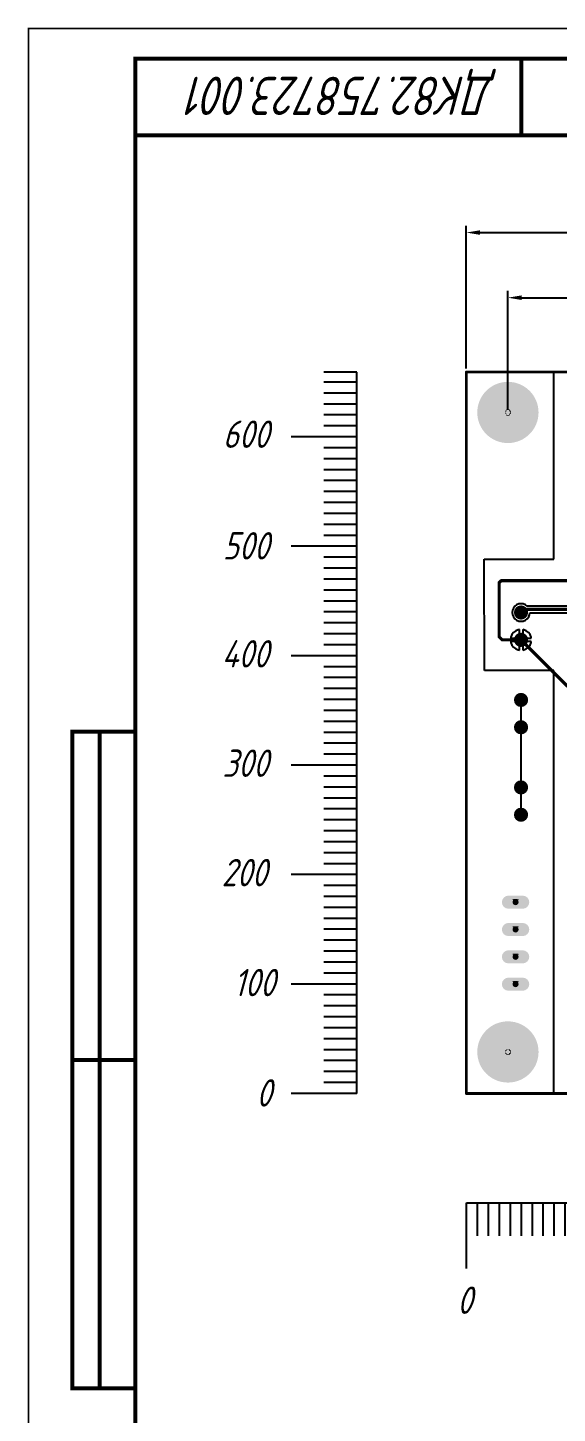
# Paper-space layout 'Лист1' of a CAD drawing. Header units: millimetres. Extents: x 0 to 594, y 0 to 420.
# Drawn here: x 0 to 96.7, y 167.1 to 420.3 of the extents above; entities that cross this region are included whole.
import ezdxf

# ---------------------------------------------------------------- set-up
doc = ezdxf.new("R2010")
doc.units = ezdxf.units.MM
for name, color, linetype in [('DrillDrawing', 1, 'Continuous'), ('Mechanical1', 6, 'Continuous'), ('PadHoleLayer', 156, 'Continuous'), ('TopLayer', 1, 'Continuous')]:
    doc.layers.add(name, color=color, linetype=linetype)
doc.layers.add('Sheet', color=7, linetype='Continuous', lineweight=50)
doc.styles.get("Standard").update_dxf_attribs({"font": 'arial.ttf'})
doc.dimstyles.new('ISO-25', dxfattribs={"dimtxt": 2.5, "dimasz": 2.5, "dimexe": 1.25, "dimexo": 0.625, "dimtad": 1, "dimtxsty": 'Standard', "dimcen": 2.5, "dimadec": 0, "dimazin": 0, "dimtfac": 1, "dimtmove": 0, "dimatfit": 3, "dimfxl": 1, "dimarcsym": 0})

# ---------------------------------------------------------------- blocks, each defined once
blk = doc.blocks.new('*U182')
blk.add_line((0, 0), (0, -6))
blk = doc.blocks.new('*U183')
at = {"color": 0, "linetype": 'ByBlock', "lineweight": -2, "transparency": 16777216}
for p in [(80.09, 205.52), (82.09, 205.52), (84.09, 205.52), (86.09, 205.52), (88.09, 205.52), (90.09, 205.52), (92.09, 205.52), (94.09, 205.52), (96.09, 205.52), (98.09, 205.52), (100.09, 205.52), (102.09, 205.52), (104.09, 205.52), (106.09, 205.52), (108.09, 205.52), (110.09, 205.52), (112.09, 205.52), (114.09, 205.52), (116.09, 205.52), (118.09, 205.52), (120.09, 205.52), (122.09, 205.52), (124.09, 205.52), (126.09, 205.52), (128.09, 205.52), (130.09, 205.52), (132.09, 205.52), (134.09, 205.52), (136.09, 205.52), (138.09, 205.52), (140.09, 205.52), (142.09, 205.52), (144.09, 205.52), (146.09, 205.52), (148.09, 205.52), (150.09, 205.52), (152.09, 205.52), (154.09, 205.52), (156.09, 205.52), (158.09, 205.52), (160.09, 205.52), (162.09, 205.52), (164.09, 205.52), (166.09, 205.52), (168.09, 205.52), (170.09, 205.52), (172.09, 205.52), (174.09, 205.52), (176.09, 205.52), (178.09, 205.52), (180.09, 205.52), (182.09, 205.52), (184.09, 205.52), (186.09, 205.52), (188.09, 205.52), (190.09, 205.52), (192.09, 205.52), (194.09, 205.52), (196.09, 205.52), (198.09, 205.52), (200.09, 205.52), (202.09, 205.52), (204.09, 205.52), (206.09, 205.52), (208.09, 205.52), (210.09, 205.52), (212.09, 205.52), (214.09, 205.52), (216.09, 205.52), (218.09, 205.52), (220.09, 205.52), (222.09, 205.52), (224.09, 205.52), (226.09, 205.52), (228.09, 205.52), (230.09, 205.52), (232.09, 205.52), (234.09, 205.52), (236.09, 205.52), (238.09, 205.52), (240.09, 205.52), (242.09, 205.52), (244.09, 205.52), (246.09, 205.52), (248.09, 205.52)]:
    blk.add_blockref('*U182', p, dxfattribs=at)
blk = doc.blocks.new('*U184')
blk.add_line((0, 0), (0, -12))
blk = doc.blocks.new('*U185')
at = {"color": 0, "linetype": 'ByBlock', "lineweight": -2, "transparency": 16777216}
for p in [(80.09, 205.52), (100.09, 205.52), (120.09, 205.52), (140.09, 205.52), (160.09, 205.52), (180.09, 205.52), (200.09, 205.52), (220.09, 205.52), (240.09, 205.52)]:
    blk.add_blockref('*U184', p, dxfattribs=at)
blk = doc.blocks.new('*U186')
blk.add_line((0, 0), (0, 6))
blk = doc.blocks.new('*U187')
at = {"color": 0, "linetype": 'ByBlock', "lineweight": -2, "transparency": 16777216, "rotation": 90}
for p in [(60.09, 355.52), (60.09, 353.52), (60.09, 351.52), (60.09, 349.52), (60.09, 347.52), (60.09, 345.52), (60.09, 343.52), (60.09, 341.52), (60.09, 339.52), (60.09, 337.52), (60.09, 335.52), (60.09, 333.52), (60.09, 331.52), (60.09, 329.52), (60.09, 327.52), (60.09, 325.52), (60.09, 323.52), (60.09, 321.52), (60.09, 319.52), (60.09, 317.52), (60.09, 315.52), (60.09, 313.52), (60.09, 311.52), (60.09, 309.52), (60.09, 307.52), (60.09, 305.52), (60.09, 303.52), (60.09, 301.52), (60.09, 299.52), (60.09, 297.52), (60.09, 295.52), (60.09, 293.52), (60.09, 291.52), (60.09, 289.52), (60.09, 287.52), (60.09, 285.52), (60.09, 283.52), (60.09, 281.52), (60.09, 279.52), (60.09, 277.52), (60.09, 275.52), (60.09, 273.52), (60.09, 271.52), (60.09, 269.52), (60.09, 267.52), (60.09, 265.52), (60.09, 263.52), (60.09, 261.52), (60.09, 259.52), (60.09, 257.52), (60.09, 255.52), (60.09, 253.52), (60.09, 251.52), (60.09, 249.52), (60.09, 247.52), (60.09, 245.52), (60.09, 243.52), (60.09, 241.52), (60.09, 239.52), (60.09, 237.52), (60.09, 235.52), (60.09, 233.52), (60.09, 231.52), (60.09, 229.52), (60.09, 227.52), (60.09, 225.52)]:
    blk.add_blockref('*U186', p, dxfattribs=at)
blk = doc.blocks.new('*U188')
blk.add_line((0, 0), (0, 12))
blk = doc.blocks.new('*U189')
at = {"color": 0, "linetype": 'ByBlock', "lineweight": -2, "transparency": 16777216, "rotation": 90}
for p in [(60.09, 345.52), (60.09, 325.52), (60.09, 305.52), (60.09, 285.52), (60.09, 265.52), (60.09, 245.52), (60.09, 225.52)]:
    blk.add_blockref('*U188', p, dxfattribs=at)
blk = doc.blocks.new('*D191')
at = {"color": 0, "lineweight": -2, "transparency": 16777216}
for p, q in [((80.09, 358), (80.09, 384.11)), ((82.59, 382.86), (247.41, 382.86)), ((249.91, 358), (249.91, 384.11))]:
    blk.add_line(p, q, dxfattribs=at)
at = {"color": 0, "transparency": 16777216}
for points in [[(82.59, 383.28), (82.59, 382.45), (80.09, 382.86)], [(247.41, 383.28), (247.41, 382.45), (249.91, 382.86)]]:
    blk.add_solid(points, dxfattribs=at)
at = {"layer": 'Defpoints', "color": 0, "transparency": 16777216}
for p in [(249.91, 382.86), (80.09, 357.38), (249.91, 357.38)]:
    blk.add_point(p, dxfattribs=at)
at = {"color": 0, "transparency": 16777216, "insert": (165, 386.36), "char_height": 2.5, "width": 16.1, "attachment_point": 5}
blk.add_mtext('{\\fGOST type A|b0|i1|c204|p34;\\H2x;85±0,1}', dxfattribs=at)
blk = doc.blocks.new('*D208')
at = {"color": 0, "lineweight": -2, "transparency": 16777216}
for p, q in [((87.69, 350.61), (87.69, 372.21)), ((90.19, 370.96), (240.22, 370.96)), ((242.72, 350.7), (242.72, 372.21))]:
    blk.add_line(p, q, dxfattribs=at)
at = {"color": 0, "transparency": 16777216}
for points in [[(90.19, 371.38), (90.19, 370.54), (87.69, 370.96)], [(240.22, 371.38), (240.22, 370.54), (242.72, 370.96)]]:
    blk.add_solid(points, dxfattribs=at)
at = {"layer": 'Defpoints', "color": 0, "transparency": 16777216}
for p in [(242.72, 370.96), (87.69, 349.98), (242.72, 350.08)]:
    blk.add_point(p, dxfattribs=at)
at = {"color": 0, "transparency": 16777216, "insert": (165.2, 374.46), "char_height": 2.5, "attachment_point": 5}
blk.add_mtext('{\\fGOST type A|b0|i1|c0|p34;\\H2x;77\\fGOST type A|b0|i1|c204|p34;±0,1}', dxfattribs=at)

psp = doc.layouts.new('Лист1')

# ---------------------------------------------------------------- hatches: boundary and pattern name
at = {"layer": 'PadHoleLayer'}
h = psp.add_hatch(color=156, dxfattribs=at)
edge = h.paths.add_edge_path()
edge.add_arc((87.686, 349.984), 3.197, 0, 360)
h = psp.add_hatch(color=156, dxfattribs=at)
edge = h.paths.add_edge_path()
edge.add_arc((90.083, 313.423), 0.999, 0, 360)
h = psp.add_hatch(color=156, dxfattribs=at)
edge = h.paths.add_edge_path()
edge.add_arc((90.083, 308.428), 0.999, 0, 360)
h = psp.add_hatch(color=156, dxfattribs=at)
edge = h.paths.add_edge_path()
edge.add_arc((90.083, 297.44), 0.999, 0, 360)
h = psp.add_hatch(color=156, dxfattribs=at)
edge = h.paths.add_edge_path()
edge.add_arc((90.083, 292.445), 0.999, 0, 360)
h = psp.add_hatch(color=156, dxfattribs=at)
edge = h.paths.add_edge_path()
edge.add_arc((90.083, 281.457), 0.999, 0, 360)
h = psp.add_hatch(color=156, dxfattribs=at)
edge = h.paths.add_edge_path()
edge.add_arc((90.083, 276.462), 0.999, 0, 360)
h = psp.add_hatch(color=156, dxfattribs=at)
edge = h.paths.add_edge_path()
edge.add_arc((89.084, 260.479), 0.549, 0, 360)
h = psp.add_hatch(color=156, dxfattribs=at)
edge = h.paths.add_edge_path()
edge.add_arc((89.084, 255.484), 0.549, 0, 360)
h = psp.add_hatch(color=156, dxfattribs=at)
edge = h.paths.add_edge_path()
edge.add_arc((89.084, 250.49), 0.549, 0, 360)
h = psp.add_hatch(color=156, dxfattribs=at)
edge = h.paths.add_edge_path()
edge.add_arc((89.084, 245.495), 0.549, 0, 360)
h = psp.add_hatch(color=156, dxfattribs=at)
edge = h.paths.add_edge_path()
edge.add_arc((87.686, 233.108), 3.197, 0, 360)
at = {"layer": 'TopLayer'}
h = psp.add_hatch(color=1, dxfattribs=at)
edge = h.paths.add_edge_path()
edge.add_arc((87.686, 349.984), 5.594, 0, 360)
h = psp.add_hatch(color=1, dxfattribs=at)
edge = h.paths.add_edge_path()
edge.add_arc((90.083, 313.423), 1.299, 0, 360)
h = psp.add_hatch(color=1, dxfattribs=at)
edge = h.paths.add_edge_path()
edge.add_arc((90.083, 308.428), 1.299, 0, 360)
h = psp.add_hatch(color=1, dxfattribs=at)
edge = h.paths.add_edge_path()
edge.add_arc((90.083, 297.44), 1.299, 0, 360)
h = psp.add_hatch(color=1, dxfattribs=at)
edge = h.paths.add_edge_path()
edge.add_arc((90.083, 292.445), 1.299, 0, 360)
h = psp.add_hatch(color=1, dxfattribs=at)
edge = h.paths.add_edge_path()
edge.add_arc((90.083, 281.457), 1.299, 0, 360)
h = psp.add_hatch(color=1, dxfattribs=at)
edge = h.paths.add_edge_path()
edge.add_arc((90.083, 276.462), 1.299, 0, 360)
h = psp.add_hatch(color=1, dxfattribs=at)
edge = h.paths.add_edge_path()
edge.add_arc((90.383, 260.479), 1.199, 270, 450)
edge.add_line((90.383, 261.678), (87.785, 261.678))
edge.add_arc((87.785, 260.479), 1.199, 90, 270)
edge.add_line((87.785, 259.28), (90.383, 259.28))
h = psp.add_hatch(color=1, dxfattribs=at)
edge = h.paths.add_edge_path()
edge.add_arc((90.383, 255.484), 1.199, 270, 450)
edge.add_line((90.383, 256.683), (87.785, 256.683))
edge.add_arc((87.785, 255.484), 1.199, 90, 270)
edge.add_line((87.785, 254.285), (90.383, 254.285))
h = psp.add_hatch(color=1, dxfattribs=at)
edge = h.paths.add_edge_path()
edge.add_arc((90.383, 250.49), 1.199, 270, 450)
edge.add_line((90.383, 251.688), (87.785, 251.688))
edge.add_arc((87.785, 250.49), 1.199, 90, 270)
edge.add_line((87.785, 249.291), (90.383, 249.291))
h = psp.add_hatch(color=1, dxfattribs=at)
edge = h.paths.add_edge_path()
edge.add_arc((90.383, 245.495), 1.199, 270, 450)
edge.add_line((90.383, 246.694), (87.785, 246.694))
edge.add_arc((87.785, 245.495), 1.199, 90, 270)
edge.add_line((87.785, 244.296), (90.383, 244.296))
h = psp.add_hatch(color=1, dxfattribs=at)
edge = h.paths.add_edge_path()
edge.add_arc((87.686, 233.108), 5.594, 0, 360)

# ---------------------------------------------------------------- linework, layer by layer
for p, q in [((60.094, 357.376), (54.094, 357.376)), ((60.094, 225.516), (60.094, 357.376)), ((80.094, 205.516), (249.914, 205.516))]:
    psp.add_line(p, q)
at = {"layer": 'DrillDrawing', "const_width": 0.101}
for points in [[(87.178, 349.73), (87.178, 350.238)], [(87.178, 350.238), (87.432, 350.238)], [(87.178, 349.73), (87.432, 349.73)], [(87.432, 350.238), (87.432, 350.492)], [(87.432, 350.492), (87.939, 350.492)], [(87.432, 349.477), (87.432, 349.73)], [(87.432, 349.477), (87.939, 349.477)], [(87.939, 350.238), (87.939, 350.492)], [(87.939, 350.238), (88.193, 350.238)], [(87.939, 349.73), (88.193, 349.73)], [(87.939, 349.477), (87.939, 349.73)], [(88.193, 349.73), (88.193, 350.238)], [(89.576, 313.93), (90.591, 313.93)], [(89.576, 312.915), (89.576, 313.93)], [(89.576, 312.915), (90.591, 312.915)], [(90.591, 312.915), (90.591, 313.93)], [(89.576, 308.936), (90.591, 308.936)], [(89.576, 307.921), (89.576, 308.936)], [(90.591, 307.921), (90.591, 308.936)], [(89.576, 307.921), (90.591, 307.921)], [(89.576, 297.947), (90.591, 297.947)], [(89.576, 296.932), (89.576, 297.947)], [(89.576, 296.932), (90.591, 296.932)], [(90.591, 296.932), (90.591, 297.947)], [(89.576, 292.953), (90.591, 292.953)], [(89.576, 291.938), (89.576, 292.953)], [(89.576, 291.938), (90.591, 291.938)], [(90.591, 291.938), (90.591, 292.953)], [(89.576, 281.964), (90.591, 281.964)], [(89.576, 280.949), (89.576, 281.964)], [(90.591, 280.949), (90.591, 281.964)], [(89.576, 280.949), (90.591, 280.949)], [(89.576, 276.969), (90.591, 276.969)], [(89.576, 275.955), (89.576, 276.969)], [(90.591, 275.955), (90.591, 276.969)], [(89.576, 275.955), (90.591, 275.955)], [(88.577, 260.986), (89.592, 260.986)], [(88.577, 260.986), (89.084, 259.972)], [(89.084, 259.972), (89.592, 260.986)], [(88.577, 255.992), (89.592, 255.992)], [(88.577, 255.992), (89.084, 254.977)], [(89.084, 254.977), (89.592, 255.992)], [(88.577, 250.997), (89.592, 250.997)], [(88.577, 250.997), (89.084, 249.982)], [(89.084, 249.982), (89.592, 250.997)], [(88.577, 246.002), (89.592, 246.002)], [(88.577, 246.002), (89.084, 244.987)], [(89.084, 244.987), (89.592, 246.002)], [(87.178, 232.854), (87.178, 233.362)], [(87.178, 233.362), (87.432, 233.362)], [(87.432, 233.362), (87.432, 233.615)], [(87.432, 233.615), (87.939, 233.615)], [(87.939, 233.362), (87.939, 233.615)], [(87.939, 233.362), (88.193, 233.362)], [(88.193, 232.854), (88.193, 233.362)], [(87.178, 232.854), (87.432, 232.854)], [(87.432, 232.6), (87.432, 232.854)], [(87.432, 232.6), (87.939, 232.6)], [(87.939, 232.854), (88.193, 232.854)], [(87.939, 232.6), (87.939, 232.854)]]:
    psp.add_lwpolyline(points, dxfattribs=at)
at = {"layer": 'DrillDrawing', "const_width": 0.0507}
for points in [[(87.153, 350.238, 1), (87.203, 350.238, 1)], [(87.153, 350.238, 1), (87.203, 350.238, 1)], [(87.153, 349.73, 1), (87.203, 349.73, 1)], [(87.153, 349.73, 1), (87.203, 349.73, 1)], [(87.406, 350.492, 1), (87.457, 350.492, 1)], [(87.406, 350.492, 1), (87.457, 350.492, 1)], [(87.406, 350.238, 1), (87.457, 350.238, 1)], [(87.406, 350.238, 1), (87.457, 350.238, 1)], [(87.406, 349.73, 1), (87.457, 349.73, 1)], [(87.406, 349.73, 1), (87.457, 349.73, 1)], [(87.406, 349.477, 1), (87.457, 349.477, 1)], [(87.406, 349.477, 1), (87.457, 349.477, 1)], [(87.914, 350.492, 1), (87.965, 350.492, 1)], [(87.914, 350.492, 1), (87.965, 350.492, 1)], [(87.914, 350.238, 1), (87.965, 350.238, 1)], [(87.914, 350.238, 1), (87.965, 350.238, 1)], [(87.914, 349.73, 1), (87.965, 349.73, 1)], [(87.914, 349.73, 1), (87.965, 349.73, 1)], [(87.914, 349.477, 1), (87.965, 349.477, 1)], [(87.914, 349.477, 1), (87.965, 349.477, 1)], [(88.168, 350.238, 1), (88.218, 350.238, 1)], [(88.168, 350.238, 1), (88.218, 350.238, 1)], [(88.168, 349.73, 1), (88.218, 349.73, 1)], [(88.168, 349.73, 1), (88.218, 349.73, 1)], [(89.55, 313.93, 1), (89.601, 313.93, 1)], [(89.55, 313.93, 1), (89.601, 313.93, 1)], [(89.55, 312.915, 1), (89.601, 312.915, 1)], [(89.55, 312.915, 1), (89.601, 312.915, 1)], [(90.565, 313.93, 1), (90.616, 313.93, 1)], [(90.565, 313.93, 1), (90.616, 313.93, 1)], [(90.565, 312.915, 1), (90.616, 312.915, 1)], [(90.565, 312.915, 1), (90.616, 312.915, 1)], [(89.55, 308.936, 1), (89.601, 308.936, 1)], [(89.55, 308.936, 1), (89.601, 308.936, 1)], [(90.565, 308.936, 1), (90.616, 308.936, 1)], [(90.565, 308.936, 1), (90.616, 308.936, 1)], [(89.55, 307.921, 1), (89.601, 307.921, 1)], [(89.55, 307.921, 1), (89.601, 307.921, 1)], [(90.565, 307.921, 1), (90.616, 307.921, 1)], [(90.565, 307.921, 1), (90.616, 307.921, 1)], [(89.55, 297.947, 1), (89.601, 297.947, 1)], [(89.55, 297.947, 1), (89.601, 297.947, 1)], [(89.55, 296.932, 1), (89.601, 296.932, 1)], [(89.55, 296.932, 1), (89.601, 296.932, 1)], [(90.565, 297.947, 1), (90.616, 297.947, 1)], [(90.565, 297.947, 1), (90.616, 297.947, 1)], [(90.565, 296.932, 1), (90.616, 296.932, 1)], [(90.565, 296.932, 1), (90.616, 296.932, 1)], [(89.55, 292.953, 1), (89.601, 292.953, 1)], [(89.55, 292.953, 1), (89.601, 292.953, 1)], [(89.55, 291.938, 1), (89.601, 291.938, 1)], [(89.55, 291.938, 1), (89.601, 291.938, 1)], [(90.565, 292.953, 1), (90.616, 292.953, 1)], [(90.565, 292.953, 1), (90.616, 292.953, 1)], [(90.565, 291.938, 1), (90.616, 291.938, 1)], [(90.565, 291.938, 1), (90.616, 291.938, 1)], [(89.55, 281.964, 1), (89.601, 281.964, 1)], [(89.55, 281.964, 1), (89.601, 281.964, 1)], [(90.565, 281.964, 1), (90.616, 281.964, 1)], [(90.565, 281.964, 1), (90.616, 281.964, 1)], [(89.55, 280.949, 1), (89.601, 280.949, 1)], [(89.55, 280.949, 1), (89.601, 280.949, 1)], [(90.565, 280.949, 1), (90.616, 280.949, 1)], [(90.565, 280.949, 1), (90.616, 280.949, 1)], [(89.55, 276.969, 1), (89.601, 276.969, 1)], [(89.55, 276.969, 1), (89.601, 276.969, 1)], [(90.565, 276.969, 1), (90.616, 276.969, 1)], [(90.565, 276.969, 1), (90.616, 276.969, 1)], [(89.55, 275.955, 1), (89.601, 275.955, 1)], [(89.55, 275.955, 1), (89.601, 275.955, 1)], [(90.565, 275.955, 1), (90.616, 275.955, 1)], [(90.565, 275.955, 1), (90.616, 275.955, 1)], [(88.551, 260.986, 1), (88.602, 260.986, 1)], [(88.551, 260.986, 1), (88.602, 260.986, 1)], [(89.566, 260.986, 1), (89.617, 260.986, 1)], [(89.566, 260.986, 1), (89.617, 260.986, 1)], [(89.059, 259.972, 1), (89.109, 259.972, 1)], [(89.059, 259.972, 1), (89.109, 259.972, 1)], [(88.551, 255.992, 1), (88.602, 255.992, 1)], [(88.551, 255.992, 1), (88.602, 255.992, 1)], [(89.566, 255.992, 1), (89.617, 255.992, 1)], [(89.566, 255.992, 1), (89.617, 255.992, 1)], [(89.059, 254.977, 1), (89.109, 254.977, 1)], [(89.059, 254.977, 1), (89.109, 254.977, 1)], [(88.551, 250.997, 1), (88.602, 250.997, 1)], [(88.551, 250.997, 1), (88.602, 250.997, 1)], [(89.566, 250.997, 1), (89.617, 250.997, 1)], [(89.566, 250.997, 1), (89.617, 250.997, 1)], [(89.059, 249.982, 1), (89.109, 249.982, 1)], [(89.059, 249.982, 1), (89.109, 249.982, 1)], [(88.551, 246.002, 1), (88.602, 246.002, 1)], [(88.551, 246.002, 1), (88.602, 246.002, 1)], [(89.566, 246.002, 1), (89.617, 246.002, 1)], [(89.566, 246.002, 1), (89.617, 246.002, 1)], [(89.059, 244.987, 1), (89.109, 244.987, 1)], [(89.059, 244.987, 1), (89.109, 244.987, 1)], [(87.153, 233.362, 1), (87.203, 233.362, 1)], [(87.153, 233.362, 1), (87.203, 233.362, 1)], [(87.406, 233.615, 1), (87.457, 233.615, 1)], [(87.406, 233.615, 1), (87.457, 233.615, 1)], [(87.406, 233.362, 1), (87.457, 233.362, 1)], [(87.406, 233.362, 1), (87.457, 233.362, 1)], [(87.914, 233.615, 1), (87.965, 233.615, 1)], [(87.914, 233.615, 1), (87.965, 233.615, 1)], [(87.914, 233.362, 1), (87.965, 233.362, 1)], [(87.914, 233.362, 1), (87.965, 233.362, 1)], [(88.168, 233.362, 1), (88.218, 233.362, 1)], [(88.168, 233.362, 1), (88.218, 233.362, 1)], [(87.153, 232.854, 1), (87.203, 232.854, 1)], [(87.153, 232.854, 1), (87.203, 232.854, 1)], [(87.406, 232.854, 1), (87.457, 232.854, 1)], [(87.406, 232.854, 1), (87.457, 232.854, 1)], [(87.406, 232.6, 1), (87.457, 232.6, 1)], [(87.406, 232.6, 1), (87.457, 232.6, 1)], [(87.914, 232.854, 1), (87.965, 232.854, 1)], [(87.914, 232.854, 1), (87.965, 232.854, 1)], [(87.914, 232.6, 1), (87.965, 232.6, 1)], [(87.914, 232.6, 1), (87.965, 232.6, 1)], [(88.168, 232.854, 1), (88.218, 232.854, 1)], [(88.168, 232.854, 1), (88.218, 232.854, 1)]]:
    psp.add_lwpolyline(points, format="xyb", close=True, dxfattribs=at)
at = {"layer": 'Mechanical1', "const_width": 0.507}
for points in [[(80.094, 357.376), (249.914, 357.376)], [(80.094, 225.516), (80.094, 357.376)], [(80.094, 225.516), (249.914, 225.516)]]:
    psp.add_lwpolyline(points, dxfattribs=at)
at = {"layer": 'Mechanical1', "const_width": 0.254}
for points in [[(79.967, 357.376, 1), (80.22, 357.376, 1)], [(79.967, 357.376, 1), (80.22, 357.376, 1)], [(79.967, 225.516, 1), (80.22, 225.516, 1)], [(79.967, 225.516, 1), (80.22, 225.516, 1)]]:
    psp.add_lwpolyline(points, format="xyb", close=True, dxfattribs=at)
at = {"layer": 'Sheet'}
for points, const_width in [([(0.15, 420.15), (594.15, 420.15), (594.15, 0.15), (0.15, 0.15), (0.15, 420.15)], 0.3), ([(19.651, 150.65), (8.151, 150.65), (8.151, 5.15), (588.151, 5.15), (588.151, 414.65), (19.651, 414.649), (19.651, 171.65)], 0.749), ([(19.651, 400.649), (157.151, 400.649), (157.151, 414.649)], 0.749), ([(90.151, 400.649), (90.151, 414.649)], 0.749), ([(19.651, 171.65), (8.151, 171.65), (8.151, 291.649), (19.651, 291.649)], 0.749), ([(13.151, 171.65), (13.151, 291.649)], 0.749), ([(19.651, 5.15), (19.651, 291.649)], 0.749), ([(8.151, 231.649), (19.651, 231.649)], 0.749)]:
    psp.add_lwpolyline(points, dxfattribs=dict(at, const_width=const_width))
at = {"layer": 'TopLayer'}
for p, q in [((96.077, 357.376), (132.039, 357.376)), ((96.077, 323.155), (96.077, 357.376)), ((83.399, 302.825), (83.38, 323.155)), ((83.38, 323.155), (96.077, 323.155)), ((88.687, 314.229), (88.526, 313.84)), ((88.943, 314.563), (88.687, 314.229)), ((89.277, 314.819), (88.943, 314.563)), ((89.666, 314.98), (89.277, 314.819)), ((90.083, 315.035), (89.666, 314.98)), ((90.5, 314.98), (90.083, 315.035)), ((90.889, 314.819), (90.5, 314.98)), ((91.172, 314.602), (90.889, 314.819)), ((91.196, 314.607), (91.172, 314.602)), ((102.658, 314.607), (91.196, 314.607)), ((91.196, 314.607), (91.196, 314.607)), ((88.526, 313.84), (88.471, 313.423)), ((88.471, 313.423), (88.526, 313.006)), ((88.526, 313.006), (88.687, 312.617)), ((88.687, 312.617), (88.943, 312.283)), ((88.943, 312.283), (89.277, 312.027)), ((89.277, 312.027), (89.666, 311.866)), ((89.666, 311.866), (90.083, 311.811)), ((90.083, 311.811), (90.5, 311.866)), ((90.5, 311.866), (90.889, 312.027)), ((90.889, 312.027), (91.223, 312.283)), ((91.223, 312.283), (91.479, 312.617)), ((91.479, 312.617), (91.64, 313.006)), ((91.64, 313.006), (91.69, 313.384)), ((91.69, 313.384), (105.134, 313.384)), ((88.425, 309.385), (88.234, 308.924)), ((88.729, 309.782), (88.425, 309.385)), ((89.126, 310.086), (88.729, 309.782)), ((89.588, 310.277), (89.126, 310.086)), ((89.783, 310.303), (89.588, 310.277)), ((89.783, 308.728), (89.783, 310.303)), ((90.579, 310.277), (90.383, 310.303)), ((90.383, 310.303), (90.383, 308.728)), ((91.04, 310.086), (90.579, 310.277)), ((91.437, 309.782), (91.04, 310.086)), ((91.741, 309.385), (91.437, 309.782)), ((91.932, 308.924), (91.741, 309.385)), ((88.234, 308.924), (88.208, 308.728)), ((88.208, 308.728), (89.783, 308.728)), ((89.783, 308.128), (88.208, 308.128)), ((88.208, 308.128), (88.234, 307.933)), ((88.234, 307.933), (88.425, 307.471)), ((88.425, 307.471), (88.729, 307.075)), ((88.729, 307.075), (89.126, 306.77)), ((89.126, 306.77), (89.588, 306.579)), ((89.588, 306.579), (89.783, 306.553)), ((89.783, 306.553), (89.783, 308.128)), ((90.383, 308.728), (91.958, 308.728)), ((91.958, 308.128), (90.383, 308.128)), ((90.383, 308.128), (90.383, 306.553)), ((90.383, 306.553), (90.579, 306.579)), ((90.579, 306.579), (91.04, 306.77)), ((91.04, 306.77), (91.437, 307.075)), ((91.437, 307.075), (91.741, 307.471)), ((91.741, 307.471), (91.932, 307.933)), ((91.958, 308.728), (91.932, 308.924)), ((91.932, 307.933), (91.958, 308.128)), ((96.077, 302.822), (83.399, 302.825)), ((96.077, 225.516), (96.077, 302.822)), ((132.039, 225.516), (96.077, 225.516))]:
    psp.add_line(p, q, dxfattribs=at)
for points, const_width in [([(86.087, 318.866), (86.438, 319.217)], 0.599), ([(86.087, 308.979), (86.087, 318.866)], 0.599), ([(86.438, 319.217), (102.718, 319.217)], 0.599), ([(90.624, 313.423), (91.196, 313.995)], 0.599), ([(91.196, 313.995), (103.269, 313.995)], 0.599), ([(90.083, 313.423), (90.624, 313.423)], 0.599), ([(86.087, 308.979), (86.638, 308.428)], 0.599), ([(86.638, 308.428), (90.083, 308.428)], 0.599), ([(90.083, 308.428), (98.618, 299.893)], 0.599), ([(90.083, 292.445), (90.083, 297.44)], 0.4), ([(90.083, 281.457), (90.083, 292.445)], 0.4), ([(90.083, 276.462), (90.083, 281.457)], 0.4)]:
    psp.add_lwpolyline(points, dxfattribs=dict(at, const_width=const_width))
for points, const_width in [([(85.937, 318.866, 1), (86.237, 318.866, 1)], 0.3), ([(85.937, 318.866, 1), (86.237, 318.866, 1)], 0.3), ([(86.289, 319.217, 1), (86.588, 319.217, 1)], 0.3), ([(86.289, 319.217, 1), (86.588, 319.217, 1)], 0.3), ([(91.046, 313.995, 1), (91.346, 313.995, 1)], 0.3), ([(91.046, 313.995, 1), (91.346, 313.995, 1)], 0.3), ([(89.933, 313.423, 1), (90.233, 313.423, 1)], 0.3), ([(90.474, 313.423, 1), (90.774, 313.423, 1)], 0.3), ([(90.474, 313.423, 1), (90.774, 313.423, 1)], 0.3), ([(85.937, 308.979, 1), (86.237, 308.979, 1)], 0.3), ([(85.937, 308.979, 1), (86.237, 308.979, 1)], 0.3), ([(86.488, 308.428, 1), (86.788, 308.428, 1)], 0.3), ([(86.488, 308.428, 1), (86.788, 308.428, 1)], 0.3), ([(89.933, 308.428, 1), (90.233, 308.428, 1)], 0.3), ([(89.933, 308.428, 1), (90.233, 308.428, 1)], 0.3), ([(89.983, 297.44, 1), (90.183, 297.44, 1)], 0.2), ([(89.983, 292.445, 1), (90.183, 292.445, 1)], 0.2), ([(89.983, 292.445, 1), (90.183, 292.445, 1)], 0.2), ([(89.983, 281.457, 1), (90.183, 281.457, 1)], 0.2), ([(89.983, 281.457, 1), (90.183, 281.457, 1)], 0.2), ([(89.983, 276.462, 1), (90.183, 276.462, 1)], 0.2)]:
    psp.add_lwpolyline(points, format="xyb", close=True, dxfattribs=dict(at, const_width=const_width))

# ---------------------------------------------------------------- block references
for name in ['*U187', '*U189', '*U183', '*U185']:
    psp.add_blockref(name, (0, 0))

# ---------------------------------------------------------------- texts
at = {"insert": (85.171, 404.353), "char_height": 7, "width": 60.9, "attachment_point": 1, "rotation": 180.00008}
psp.add_mtext('{\\fGOST type A|b0|i1|c204|p34;ДК82.758723.001}', dxfattribs=at)
at = {"char_height": 5}
for s, width, insert, attachment_point in [('{\\fGOST type A|b0|i1|c204|p34;600}', 7.21635, (35.616, 348.512), 1), ('{\\fGOST type A|b0|i1|c204|p34;500}', 7.21635, (35.603, 328.115), 1), ('{\\fGOST type A|b0|i1|c204|p34;400}', 7.21635, (35.422, 308.375), 1), ('{\\fGOST type A|b0|i1|c204|p34;300}', 7.21635, (35.556, 288.38), 1), ('{\\fGOST type A|b0|i1|c204|p34;200}', 7.21635, (35.394, 268.387), 1), ('{\\fGOST type A|b0|i1|c204|p34;100}', 7.21635, (37.605, 248.294), 1), ('{\\fGOST type A|b0|i1|c204|p34;0}', 7.21635, (41.737, 228.126), 1), ('{\\fGOST type A|b0|i1|c204|p34;0}', 7.39927, (81.163, 190.24), 3)]:
    psp.add_mtext_dynamic_manual_height_columns(s, width=width, gutter_width=12.5, heights=[0], dxfattribs=dict(at, insert=insert, attachment_point=attachment_point))

# ---------------------------------------------------------------- dimensions: what is measured, and where the dimension line sits
dim = psp.add_linear_dim(base=(249.914, 382.864), p1=(80.094, 357.376), p2=(249.914, 357.376), text='{\\fGOST type A|b0|i1|c204|p34;\\H2x;85±0,1}', dimstyle='ISO-25')
dim.commit()
dim.dimension.update_dxf_attribs({"geometry": '*D191', "text_midpoint": (165.004, 382.864), "dimtype": 160})
dim = psp.add_linear_dim(base=(242.721, 370.959), p1=(87.686, 349.984), p2=(242.721, 350.076), text='{\\fGOST type A|b0|i1|c0|p34;\\H2x;77\\fGOST type A|b0|i1|c204|p34;±0,1}', dimstyle='ISO-25')
dim.commit()
dim.dimension.update_dxf_attribs({"geometry": '*D208', "text_midpoint": (165.204, 374.459)})

doc.saveas('drawing.dxf')
